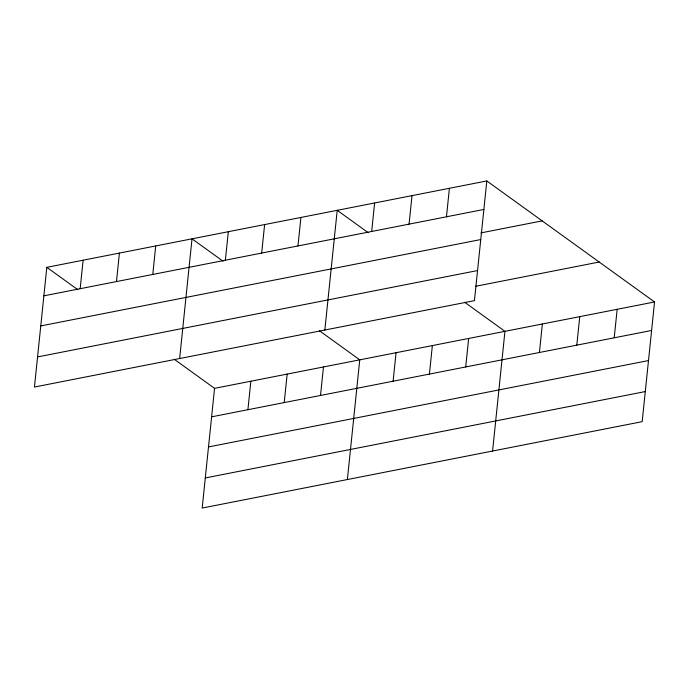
<?xml version="1.0" encoding="UTF-8"?>
<svg xmlns="http://www.w3.org/2000/svg" width="689" height="689" viewBox="0 0 689 689"><rect width="100%" height="100%" fill="white"/><g stroke="black" fill="none" stroke-linecap="round" stroke-linejoin="round"><path stroke-width="1.03" d="M46.818 267.332L34.45 387.037L474.445 300.654L486.813 180.949L46.818 267.332L77.848 289.716M80.174 288.7L83.119 260.209M116.475 281.577L119.421 253.078M152.777 274.446L155.714 245.956M179.648 358.53L192.016 238.825L223.047 261.217M225.372 260.192L228.317 231.702M174.3 359.305L214.555 388.346L202.187 508.051L642.182 421.668L654.55 301.963L486.813 180.949M261.674 253.07L264.619 224.571M247.911 409.714L250.856 381.215M297.967 245.939L300.912 217.448M284.212 402.591L287.158 374.093M324.846 330.022L337.214 210.317L368.245 232.71M320.514 395.46L323.46 366.97M371.672 231.47L374.609 202.979M347.385 479.544L359.753 359.839L319.498 330.798M409.068 224.132L412.013 195.633M393.109 381.206L396.054 352.716M429.411 374.084L432.356 345.585M446.463 216.785L449.409 188.295M465.712 366.953L468.658 338.463M492.583 451.037L504.951 331.331L464.696 302.29M539.409 352.484L542.355 323.994M576.805 345.146L579.75 316.647M614.209 337.799L617.155 309.309M43.872 295.831L483.867 209.447M480.87 232.916L542.165 220.885M40.763 325.923L480.758 239.548M37.559 356.936L477.555 270.553M475.574 286.297L599.197 262.027M214.555 388.346L654.55 301.963M211.618 416.836L651.605 330.462M208.5 446.937L648.495 360.562M205.296 477.951L645.292 391.567"/></g></svg>
